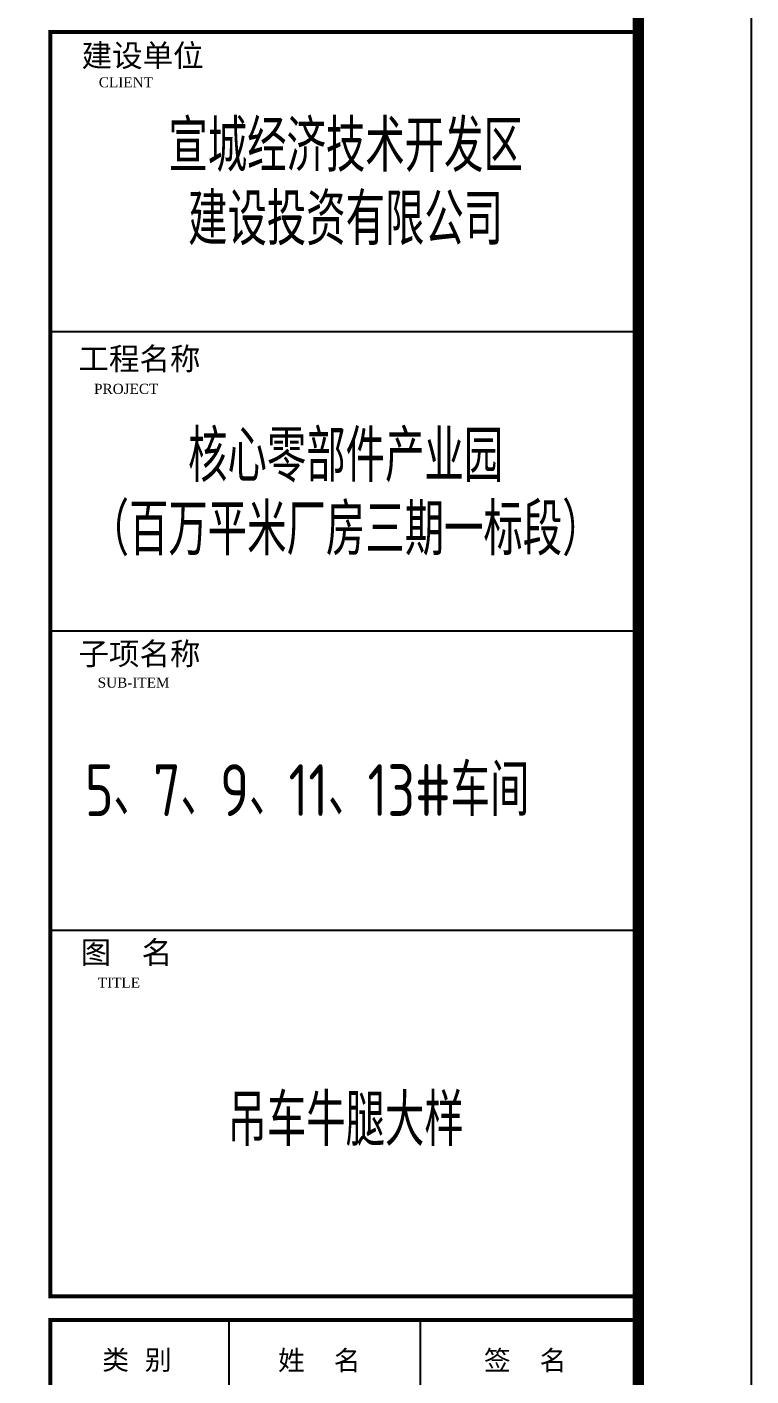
# Model space of a CAD drawing. Extents: x -2746917 to -971774, y -3334247 to -3250358.
# Drawn here: x -1226808 to -1220380, y -3303788 to -3291808 of the extents above; entities that cross this region are included whole.
import ezdxf
from ezdxf.enums import TextEntityAlignment as Align

# ---------------------------------------------------------------- set-up
doc = ezdxf.new("R2010")
doc.units = 0
doc.header["$LTSCALE"] = 1000
doc.header["$MEASUREMENT"] = 0
doc.layers.get('0').update_dxf_attribs({"linetype": 'CONTINUOUS'})
for name, color, linetype in [('PUB_TEXT', 7, 'CONTINUOUS'), ('PUB_TITLE', 4, 'CONTINUOUS'), ('WIN', 3, 'CONTINUOUS')]:
    doc.layers.add(name, color=color, linetype=linetype)
doc.layers.add('yichutu', color=7, linetype='CONTINUOUS', true_color=0xffffff, plot=False)
doc.styles.add('GHF', font='times.ttf')
doc.styles.add('hztxt', font='tssdeng.shx', dxfattribs={"width": 0.8, "bigfont": 'tssdchn.shx'})
doc.styles.add('STYLE1', font='simhei.ttf', dxfattribs={"width": 0.8})

# ---------------------------------------------------------------- blocks, each defined once
blk = doc.blocks.new('yct-891-420-89100-42000-100-2004.0')
at = {"layer": 'yichutu', "color": 7, "true_color": 0xffffff}
blk.add_lwpolyline([(0, 0), (0, 42000), (89100, 42000), (89100, 0)], close=True, dxfattribs=at)
blk = doc.blocks.new('A$C440D491C')
at = {"layer": 'PUB_TITLE', "color": 4}
for p, q in [((82879, 21662), (88100, 21662)), ((82879, 19003), (88100, 19003)), ((82879, 16343), (88100, 16343)), ((84465, 12882), (84465, 6514)), ((86163, 12882), (86163, 6514))]:
    blk.add_line(p, q, dxfattribs=at)
at = {"layer": 'PUB_TITLE'}
blk.add_lwpolyline([(0, 0), (0, 42000), (89100, 42000), (89100, 0)], close=True, dxfattribs=at)
at = {"layer": 'PUB_TITLE', "const_width": 100}
blk.add_lwpolyline([(88100, 1000), (88100, 41000), (713, 41000), (713, 1000), (88100, 1000)], dxfattribs=at)
at = {"layer": 'PUB_TITLE', "color": 4}
for points, const_width in [([(82879, 24321), (88100, 24321), (88100, 13093), (82879, 13093)], 35.1), ([(82879, 6514), (88111, 6514), (88111, 12882), (82879, 12882)], 35.2)]:
    blk.add_lwpolyline(points, close=True, dxfattribs=dict(at, const_width=const_width))
at = {"layer": 'PUB_TEXT'}
for s, height, style, p in [('建设单位', 198.6, 'STYLE1', (83157, 24012)), ('CLIENT', 89.4, 'GHF', (83310, 23829)), ('工程名称', 198.6, 'STYLE1', (83129, 21319)), ('PROJECT', 89.4, 'GHF', (83268, 21107)), ('子项名称', 198.6, 'STYLE1', (83129, 18700)), ('SUB-ITEM', 89.4, 'GHF', (83300, 18498)), ('图  名', 198.6, 'STYLE1', (83149, 16047)), ('TITLE', 89.4, 'GHF', (83301, 15834)), (' 类', 174.1, 'STYLE1', (83222, 12441)), ('别', 174, 'STYLE1', (83718, 12441)), ('姓', 174, 'STYLE1', (84901, 12437)), ('名', 174, 'STYLE1', (85396, 12437)), ('签', 174, 'STYLE1', (86729, 12437)), ('名', 174, 'STYLE1', (87224, 12437))]:
    blk.add_text(s, height=height, dxfattribs=dict(at, style=style)).set_placement(p)
at = {"layer": 'WIN', "color": 6, "style": 'hztxt', "width": 0.8}
for s, p in [('宣城经济技术开发区', (85501, 23079)), ('建设投资有限公司', (85501, 22427)), ('核心零部件产业园', (85501, 20325)), ('（百万平米厂房三期一标段）', (85501, 19673))]:
    blk.add_text(s, height=460, dxfattribs=at).set_placement(p, align=Align.CENTER)
blk.add_text('5、7、9、11、13#车间', height=460, dxfattribs=at).set_placement((83186, 17358))

msp = doc.modelspace()

# ---------------------------------------------------------------- block references
at = {"ltscale": 1.5}
msp.add_blockref('A$C440D491C', (-1309480.26, -3316173.05), dxfattribs=at)
at = {"layer": 'yichutu'}
msp.add_blockref('yct-891-420-89100-42000-100-2004.0', (-1309480.26, -3316173.05), dxfattribs=at)

# ---------------------------------------------------------------- texts
at = {"layer": 'WIN', "color": 3, "style": 'hztxt', "width": 0.8}
msp.add_text('吊车牛腿大样', height=460, dxfattribs=at).set_placement((-1223979.57, -3301745.49), align=Align.CENTER)

doc.saveas('drawing.dxf')
